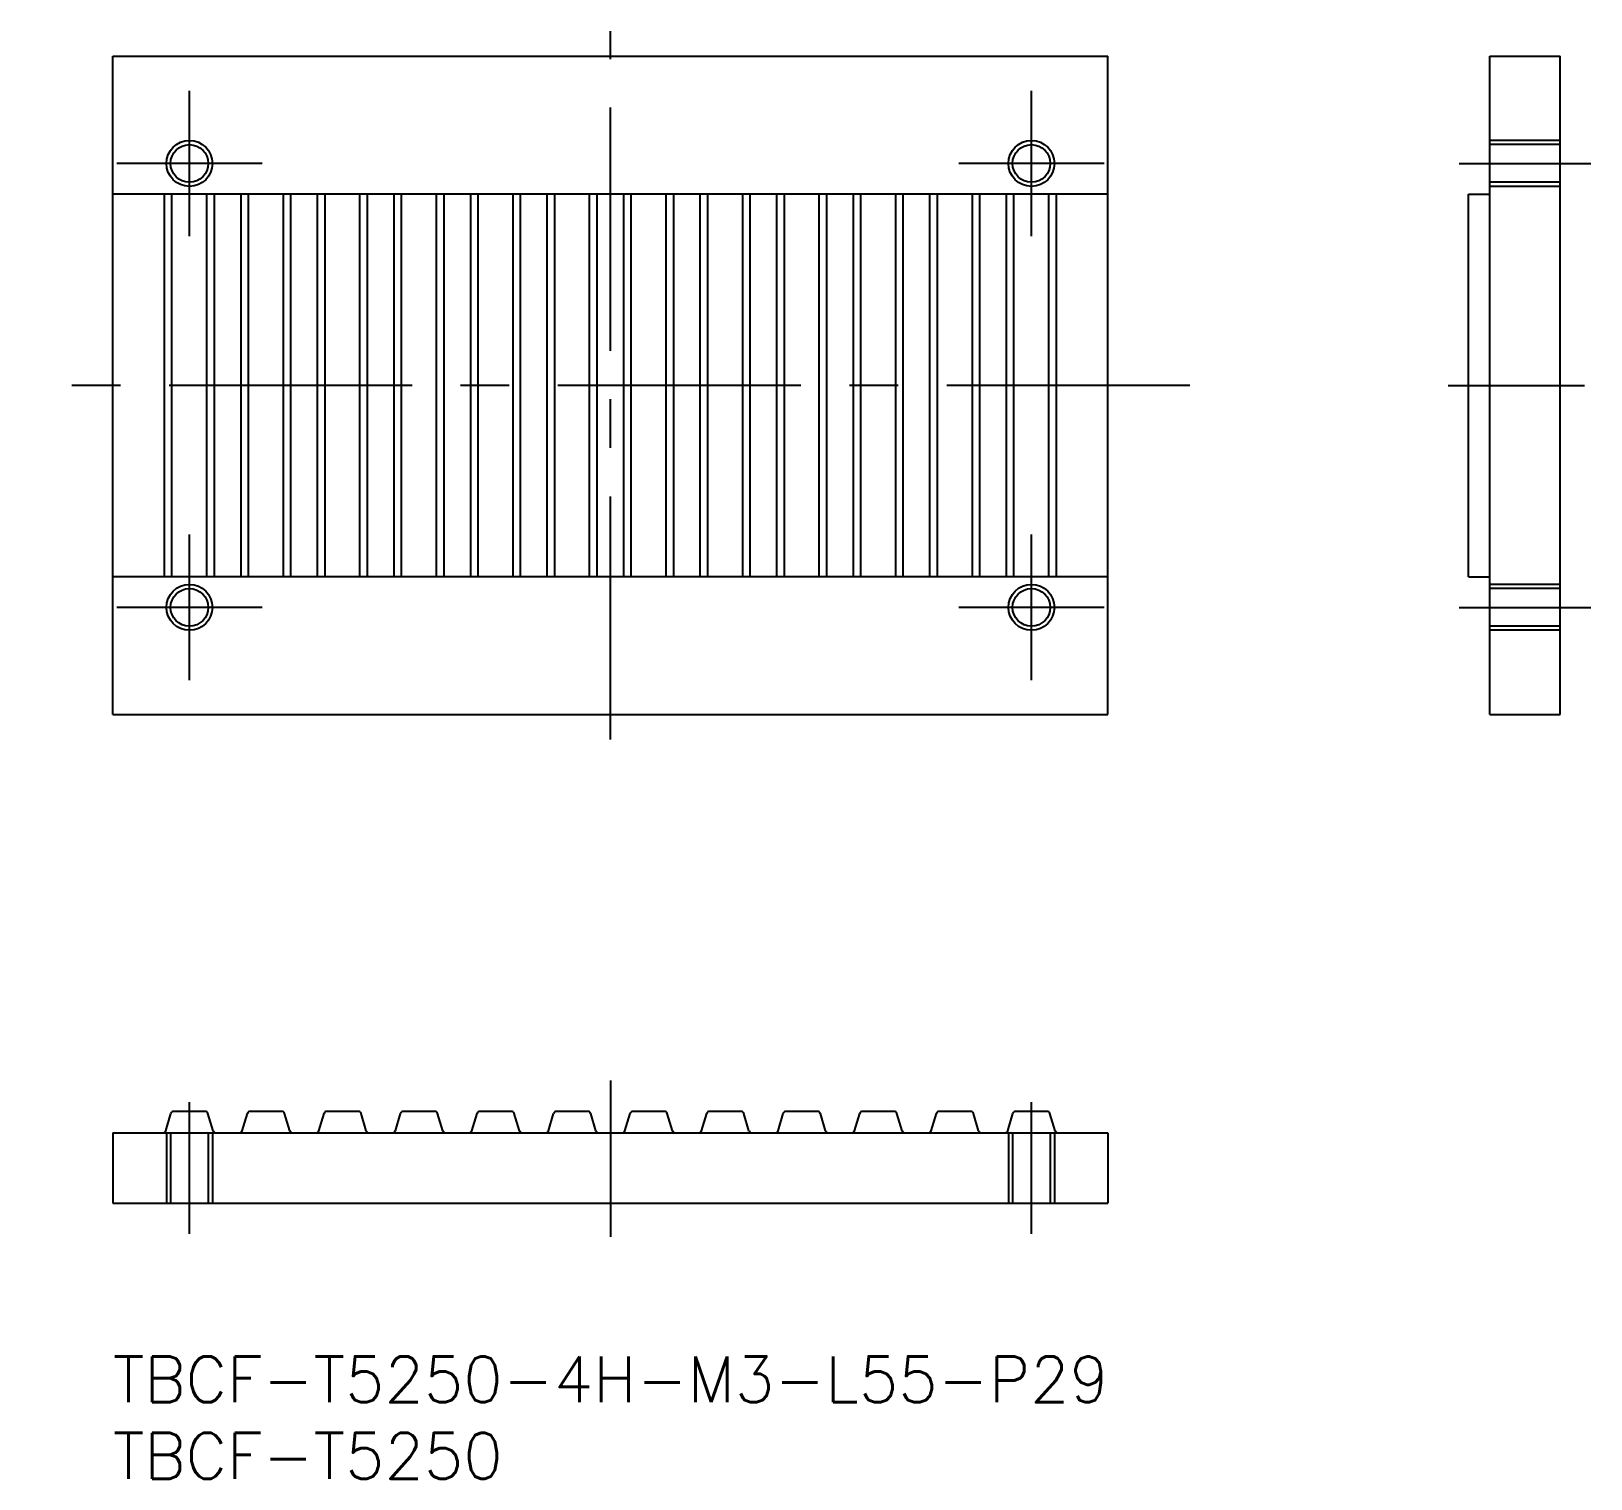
# Model space of a CAD drawing. Extents: x -5 to 97, y -8 to 87.
import ezdxf

# ---------------------------------------------------------------- set-up
doc = ezdxf.new("R2010")
doc.units = 0
doc.header["$LTSCALE"] = 0.5
doc.linetypes.add('CENTER', pattern=[50.8, 31.75, -6.35, 6.35, -6.35])
doc.linetypes.add('DASHED', pattern=[19.05, 12.7, -6.35])
for name, color, linetype in [('MSM_CENTER', 1, 'CENTER'), ('MSM_CONTINUOUS', 7, 'CONTINUOUS'), ('MSM_DASHED', 4, 'DASHED'), ('MSM_NARROW', 5, 'CONTINUOUS'), ('MSM_PART_NUMBER', 7, 'CONTINUOUS')]:
    doc.layers.add(name, color=color, linetype=linetype)
doc.styles.get("Standard").update_dxf_attribs({"font": 'txt.shx', "height": 3, "bigfont": 'bigfont.shx'})

# ---------------------------------------------------------------- blocks, each defined once
blk = doc.blocks.new('*U7')
at = {"layer": 'MSM_PART_NUMBER'}
blk.add_text('TBCF-T5250-4H-M3-L55-P29', height=3, dxfattribs=at).set_placement((0, -3))
blk = doc.blocks.new('*U8')
at = {"layer": 'MSM_PART_NUMBER'}
blk.add_text('TBCF-T5250', height=3, dxfattribs=at).set_placement((0, -8))

msp = doc.modelspace()

# ---------------------------------------------------------------- linework, layer by layer
at = {"layer": 'MSM_CENTER'}
for p, q in [((32.5, 40.3), (32.5, 86.57)), ((5, 73.18), (5, 82.68)), ((60, 73.18), (60, 82.68)), ((9.75, 77.93), (0.25, 77.93)), ((64.75, 77.93), (55.25, 77.93)), ((87.94, 77.93), (96.54, 77.93)), ((70.34, 63.43), (-5.34, 63.43)), ((87.23, 63.43), (96.13, 63.43)), ((5, 44.18), (5, 53.68)), ((60, 44.18), (60, 53.68)), ((9.75, 48.93), (0.25, 48.93)), ((64.75, 48.93), (55.25, 48.93)), ((87.94, 48.93), (96.54, 48.93)), ((32.5, 18.02), (32.5, 7.8)), ((5, 8), (5, 16.6)), ((60, 8), (60, 16.6))]:
    msp.add_line(p, q, dxfattribs=at)
at = {"layer": 'MSM_CONTINUOUS'}
for p, q in [((0, 41.93), (0, 84.93)), ((0, 84.93), (65, 84.93)), ((65, 41.93), (65, 84.93)), ((89.94, 41.93), (89.94, 84.93)), ((89.94, 84.93), (94.54, 84.93)), ((94.54, 41.93), (94.54, 84.93)), ((65, 75.93), (0, 75.93)), ((3.37, 50.93), (3.37, 75.93)), ((3.86, 50.93), (3.86, 75.93)), ((6.14, 50.93), (6.14, 75.93)), ((6.63, 50.93), (6.63, 75.93)), ((8.37, 50.93), (8.37, 75.93)), ((8.86, 50.93), (8.86, 75.93)), ((11.14, 50.93), (11.14, 75.93)), ((11.63, 50.93), (11.63, 75.93)), ((13.37, 50.93), (13.37, 75.93)), ((13.86, 50.93), (13.86, 75.93)), ((16.14, 50.93), (16.14, 75.93)), ((16.63, 50.93), (16.63, 75.93)), ((18.37, 50.93), (18.37, 75.93)), ((18.86, 50.93), (18.86, 75.93)), ((21.14, 50.93), (21.14, 75.93)), ((21.63, 50.93), (21.63, 75.93)), ((23.37, 50.93), (23.37, 75.93)), ((23.86, 50.93), (23.86, 75.93)), ((26.14, 50.93), (26.14, 75.93)), ((26.63, 50.93), (26.63, 75.93)), ((28.37, 50.93), (28.37, 75.93)), ((28.86, 50.93), (28.86, 75.93)), ((31.14, 50.93), (31.14, 75.93)), ((31.63, 50.93), (31.63, 75.93)), ((33.37, 50.93), (33.37, 75.93)), ((33.86, 50.93), (33.86, 75.93)), ((36.14, 50.93), (36.14, 75.93)), ((36.63, 50.93), (36.63, 75.93)), ((38.37, 50.93), (38.37, 75.93)), ((38.86, 50.93), (38.86, 75.93)), ((41.14, 50.93), (41.14, 75.93)), ((41.63, 50.93), (41.63, 75.93)), ((43.37, 50.93), (43.37, 75.93)), ((43.86, 50.93), (43.86, 75.93)), ((46.14, 50.93), (46.14, 75.93)), ((46.63, 50.93), (46.63, 75.93)), ((48.37, 50.93), (48.37, 75.93)), ((48.86, 50.93), (48.86, 75.93)), ((51.14, 50.93), (51.14, 75.93)), ((51.63, 50.93), (51.63, 75.93)), ((53.37, 50.93), (53.37, 75.93)), ((53.86, 50.93), (53.86, 75.93)), ((56.14, 50.93), (56.14, 75.93)), ((56.63, 50.93), (56.63, 75.93)), ((58.37, 50.93), (58.37, 75.93)), ((58.86, 50.93), (58.86, 75.93)), ((61.14, 50.93), (61.14, 75.93)), ((61.63, 50.93), (61.63, 75.93)), ((88.54, 50.93), (88.54, 75.93)), ((88.54, 75.93), (89.94, 75.93)), ((65, 50.93), (0, 50.93)), ((88.54, 50.93), (89.94, 50.93)), ((0, 41.93), (65, 41.93)), ((89.94, 41.93), (94.54, 41.93)), ((3.45, 14.73), (3.79, 15.87)), ((6.02, 16), (3.98, 16)), ((6.55, 14.73), (6.21, 15.87)), ((8.45, 14.73), (8.79, 15.87)), ((11.02, 16), (8.98, 16)), ((11.55, 14.73), (11.21, 15.87)), ((13.45, 14.73), (13.79, 15.87)), ((16.02, 16), (13.98, 16)), ((16.55, 14.73), (16.21, 15.87)), ((18.45, 14.73), (18.79, 15.87)), ((21.02, 16), (18.98, 16)), ((21.55, 14.73), (21.21, 15.87)), ((23.45, 14.73), (23.79, 15.87)), ((26.02, 16), (23.98, 16)), ((26.55, 14.73), (26.21, 15.87)), ((28.45, 14.73), (28.79, 15.87)), ((31.02, 16), (28.98, 16)), ((31.55, 14.73), (31.21, 15.87)), ((33.45, 14.73), (33.79, 15.87)), ((36.02, 16), (33.98, 16)), ((36.55, 14.73), (36.21, 15.87)), ((38.45, 14.73), (38.79, 15.87)), ((41.02, 16), (38.98, 16)), ((41.55, 14.73), (41.21, 15.87)), ((43.45, 14.73), (43.79, 15.87)), ((46.02, 16), (43.98, 16)), ((46.55, 14.73), (46.21, 15.87)), ((48.45, 14.73), (48.79, 15.87)), ((51.02, 16), (48.98, 16)), ((51.55, 14.73), (51.21, 15.87)), ((53.45, 14.73), (53.79, 15.87)), ((56.02, 16), (53.98, 16)), ((56.55, 14.73), (56.21, 15.87)), ((58.45, 14.73), (58.79, 15.87)), ((61.02, 16), (58.98, 16)), ((61.55, 14.73), (61.21, 15.87)), ((0, 14.6), (0, 10)), ((0, 14.6), (65, 14.6)), ((65, 14.6), (65, 10)), ((0, 10), (65, 10))]:
    msp.add_line(p, q, dxfattribs=at)
for centre in [(5, 77.93), (60, 77.93), (5, 48.93), (60, 48.93)]:
    msp.add_circle(centre, 1.23, dxfattribs=at)
for centre, start, end in [((3.98, 15.8), 90, 160), ((6.02, 15.8), 20, 90), ((8.98, 15.8), 90, 160), ((11.02, 15.8), 20, 90), ((13.98, 15.8), 90, 160), ((16.02, 15.8), 20, 90), ((18.98, 15.8), 90, 160), ((21.02, 15.8), 20, 90), ((23.98, 15.8), 90, 160), ((26.02, 15.8), 20, 90), ((28.98, 15.8), 90, 160), ((31.02, 15.8), 20, 90), ((33.98, 15.8), 90, 160), ((36.02, 15.8), 20, 90), ((38.98, 15.8), 90, 160), ((41.02, 15.8), 20, 90), ((43.98, 15.8), 90, 160), ((46.02, 15.8), 20, 90), ((48.98, 15.8), 90, 160), ((51.02, 15.8), 20, 90), ((53.98, 15.8), 90, 160), ((56.02, 15.8), 20, 90), ((58.98, 15.8), 90, 160), ((61.02, 15.8), 20, 90), ((3.26, 14.8), 270, 340), ((6.74, 14.8), 200, 270), ((8.26, 14.8), 270, 340), ((11.74, 14.8), 200, 270), ((13.26, 14.8), 270, 340), ((16.74, 14.8), 200, 270), ((18.26, 14.8), 270, 340), ((21.74, 14.8), 200, 270), ((23.26, 14.8), 270, 340), ((26.74, 14.8), 200, 270), ((28.26, 14.8), 270, 340), ((31.74, 14.8), 200, 270), ((33.26, 14.8), 270, 340), ((36.74, 14.8), 200, 270), ((38.26, 14.8), 270, 340), ((41.74, 14.8), 200, 270), ((43.26, 14.8), 270, 340), ((46.74, 14.8), 200, 270), ((48.26, 14.8), 270, 340), ((51.74, 14.8), 200, 270), ((53.26, 14.8), 270, 340), ((56.74, 14.8), 200, 270), ((58.26, 14.8), 270, 340), ((61.74, 14.8), 200, 270)]:
    msp.add_arc(centre, 0.2, start, end, dxfattribs=at)
at = {"layer": 'MSM_DASHED'}
for p, q in [((94.54, 79.43), (89.94, 79.43)), ((94.54, 79.16), (89.94, 79.16)), ((94.54, 76.7), (89.94, 76.7)), ((94.54, 76.43), (89.94, 76.43)), ((94.54, 50.43), (89.94, 50.43)), ((94.54, 50.16), (89.94, 50.16)), ((94.54, 47.7), (89.94, 47.7)), ((94.54, 47.43), (89.94, 47.43)), ((3.5, 14.6), (3.5, 10)), ((3.77, 14.6), (3.77, 10)), ((6.23, 14.6), (6.23, 10)), ((6.5, 14.6), (6.5, 10)), ((58.5, 14.6), (58.5, 10)), ((58.77, 14.6), (58.77, 10)), ((61.23, 14.6), (61.23, 10)), ((61.5, 14.6), (61.5, 10))]:
    msp.add_line(p, q, dxfattribs=at)
at = {"layer": 'MSM_NARROW'}
for centre in [(5, 77.93), (60, 77.93), (5, 48.93), (60, 48.93)]:
    msp.add_circle(centre, 1.5, dxfattribs=at)

# ---------------------------------------------------------------- block references
at = {"layer": 'MSM_CONTINUOUS'}
for name in ['*U7', '*U8']:
    msp.add_blockref(name, (0, 0), dxfattribs=at)

doc.saveas('drawing.dxf')
